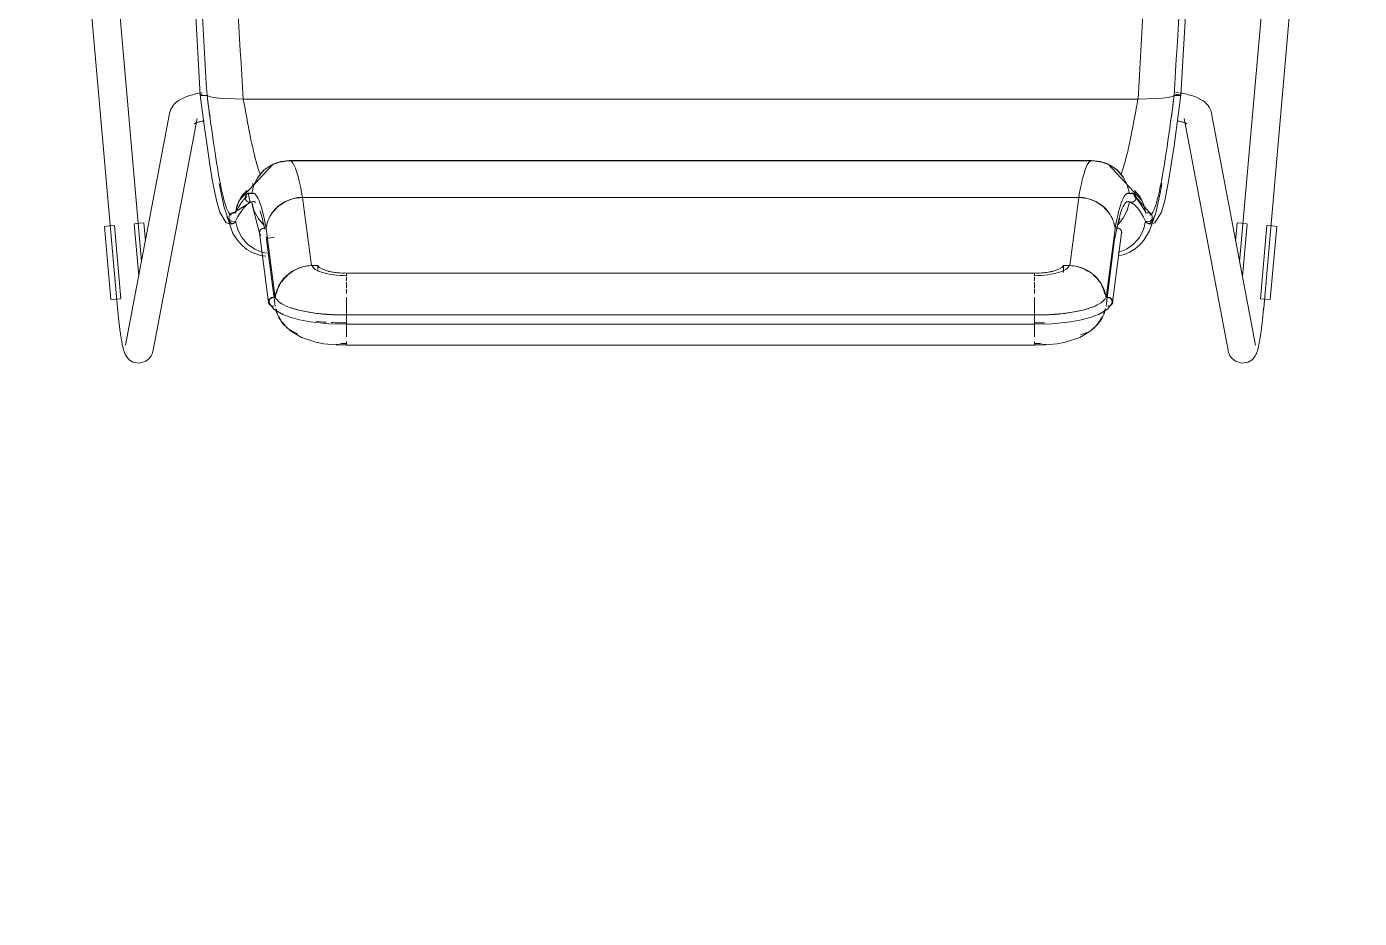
# Model space of a CAD drawing. Header units: millimetres. Extents: x 155927 to 317870, y -36033 to 97293.
# Drawn here: x 159664 to 160235, y 24459 to 24842 of the extents above; entities that cross this region are included whole.
import ezdxf

# ---------------------------------------------------------------- set-up
doc = ezdxf.new("R2010")
doc.units = ezdxf.units.MM
doc.header["$MEASUREMENT"] = 0
doc.layers.add('A-DOOR', color=4, linetype='CONTINUOUS', lineweight=9)
doc.layers.add('I-FURN', color=8, linetype='CONTINUOUS', lineweight=9)

msp = doc.modelspace()

# ---------------------------------------------------------------- linework, layer by layer
at = {"layer": 'A-DOOR'}
msp.add_arc((161148.83, 23475.11), 1010, 90, 180, dxfattribs=at)
at = {"layer": 'I-FURN'}
for p, q in [((159713.31, 24741.1), (159676.03, 25165.45)), ((160221.22, 25165.45), (160183.93, 24740.94)), ((159664.08, 25164.4), (159703.03, 24721.07)), ((160194.23, 24721.07), (160233.18, 25164.4)), ((159738.51, 24812.36), (159719.22, 25144.27)), ((160158.75, 24812.36), (160178.03, 25144.27)), ((159730.57, 24810.82), (159731.12, 24811.09)), ((159731.12, 24811.09), (159731.68, 24811.34)), ((159731.68, 24811.34), (159732.25, 24811.58)), ((159732.25, 24811.58), (159732.83, 24811.8)), ((159732.83, 24811.8), (159733.42, 24812)), ((159733.42, 24812), (159734.03, 24812.2)), ((159734.03, 24812.2), (159734.65, 24812.38)), ((159734.65, 24812.38), (159735.28, 24812.55)), ((159735.28, 24812.55), (159735.92, 24812.71)), ((159735.92, 24812.71), (159736.57, 24812.87)), ((159736.57, 24812.87), (159737.24, 24813.01)), ((159737.24, 24813.01), (159737.92, 24813.14)), ((159737.92, 24813.14), (159738.62, 24813.27)), ((159738.58, 24812.41), (159738.51, 24812.36)), ((159738.51, 24812.36), (159738.57, 24812.41)), ((159738.51, 24812.36), (159740.07, 24800.51)), ((159738.62, 24813.27), (159739.32, 24813.39)), ((159739.05, 24812.51), (159738.76, 24812.47)), ((159738.76, 24812.47), (159739.05, 24812.51)), ((159739.07, 24812.21), (159738.77, 24812.26)), ((159738.78, 24812.26), (159739.08, 24812.21)), ((159739.43, 24812.54), (159739.05, 24812.51)), ((159739.05, 24812.51), (159739.43, 24812.54)), ((159739.46, 24812.18), (159739.07, 24812.21)), ((159739.08, 24812.21), (159739.46, 24812.18)), ((159739.46, 24812.18), (159739.92, 24812.16)), ((159739.91, 24812.16), (159739.46, 24812.18)), ((159740.41, 24812.15), (159739.91, 24812.16)), ((159739.92, 24812.16), (159740.41, 24812.15)), ((159740.41, 24812.15), (159740.91, 24812.16)), ((159740.91, 24812.16), (159740.41, 24812.15)), ((159740.91, 24812.16), (159741.38, 24812.17)), ((159741.38, 24812.17), (159740.91, 24812.16)), ((159742.28, 24811.77), (159741.38, 24812.17)), ((159741.38, 24812.17), (159742.28, 24811.77)), ((159744.02, 24811.41), (159742.28, 24811.77)), ((159742.28, 24811.77), (159744.03, 24811.41)), ((159746.49, 24811.1), (159744.03, 24811.41)), ((159744.03, 24811.41), (159746.52, 24811.09)), ((159749.58, 24810.86), (159746.52, 24811.09)), ((159746.52, 24811.09), (159749.63, 24810.86)), ((159753.1, 24810.7), (159749.62, 24810.86)), ((159749.63, 24810.86), (159753.16, 24810.7)), ((160144.1, 24810.7), (160147.63, 24810.86)), ((160147.63, 24810.86), (160144.16, 24810.7)), ((160147.63, 24810.86), (160150.73, 24811.09)), ((160150.74, 24811.09), (160147.68, 24810.86)), ((160150.73, 24811.09), (160153.23, 24811.41)), ((160153.23, 24811.41), (160150.77, 24811.1)), ((160153.23, 24811.41), (160154.98, 24811.77)), ((160154.98, 24811.77), (160153.24, 24811.41)), ((160155.88, 24812.17), (160154.98, 24811.77)), ((160154.98, 24811.77), (160155.88, 24812.17)), ((160155.88, 24812.17), (160156.35, 24812.16)), ((160156.35, 24812.16), (160155.88, 24812.17)), ((160156.35, 24812.16), (160156.85, 24812.15)), ((160156.85, 24812.15), (160156.35, 24812.16)), ((160156.89, 24812.58), (160156.39, 24812.57)), ((160156.39, 24812.57), (160156.89, 24812.58)), ((160157.22, 24813.49), (160156.49, 24813.59)), ((160156.85, 24812.15), (160157.34, 24812.16)), ((160157.34, 24812.16), (160156.85, 24812.15)), ((160157.38, 24812.57), (160156.89, 24812.58)), ((160156.89, 24812.58), (160157.38, 24812.57)), ((160158.74, 24812.36), (160157.19, 24800.51)), ((160157.94, 24813.39), (160157.22, 24813.49)), ((160157.34, 24812.16), (160157.79, 24812.18)), ((160157.8, 24812.18), (160157.34, 24812.16)), ((160157.83, 24812.54), (160157.38, 24812.57)), ((160157.38, 24812.57), (160157.83, 24812.54)), ((160157.79, 24812.18), (160158.18, 24812.21)), ((160158.18, 24812.21), (160157.8, 24812.18)), ((160158.21, 24812.51), (160157.83, 24812.54)), ((160157.83, 24812.54), (160158.21, 24812.51)), ((160158.18, 24812.21), (160158.48, 24812.26)), ((160158.48, 24812.26), (160158.18, 24812.21)), ((160158.5, 24812.47), (160158.21, 24812.51)), ((160158.21, 24812.51), (160158.5, 24812.47)), ((160158.64, 24813.27), (160158.38, 24813.31)), ((160158.48, 24812.26), (160158.67, 24812.31)), ((160158.67, 24812.31), (160158.48, 24812.26)), ((160158.68, 24812.41), (160158.5, 24812.47)), ((160158.5, 24812.47), (160158.68, 24812.41)), ((160159.33, 24813.14), (160158.64, 24813.27)), ((160158.67, 24812.31), (160158.74, 24812.36)), ((160158.75, 24812.36), (160158.67, 24812.31)), ((160158.74, 24812.36), (160158.68, 24812.41)), ((160158.68, 24812.41), (160158.75, 24812.36)), ((160160.01, 24813.01), (160159.33, 24813.14)), ((160160.68, 24812.87), (160160.01, 24813.01)), ((160161.34, 24812.71), (160160.68, 24812.87)), ((160161.98, 24812.55), (160161.34, 24812.71)), ((160162.61, 24812.38), (160161.98, 24812.55)), ((160163.23, 24812.2), (160162.61, 24812.38)), ((160163.83, 24812), (160163.23, 24812.2)), ((160164.43, 24811.8), (160163.83, 24812)), ((160165.01, 24811.58), (160164.43, 24811.8)), ((160165.58, 24811.34), (160165.01, 24811.58)), ((160166.14, 24811.09), (160165.58, 24811.34)), ((160166.69, 24810.82), (160166.14, 24811.09)), ((159725.32, 24804.52), (159725.58, 24805.5)), ((159725.58, 24805.5), (159725.94, 24806.4)), ((159725.94, 24806.4), (159726.38, 24807.19)), ((159726.38, 24807.19), (159726.86, 24807.88)), ((159726.86, 24807.88), (159727.37, 24808.47)), ((159727.37, 24808.47), (159727.89, 24808.99)), ((159727.89, 24808.99), (159728.42, 24809.44)), ((159728.42, 24809.44), (159728.96, 24809.85)), ((159728.96, 24809.85), (159729.49, 24810.2)), ((159729.49, 24810.2), (159730.03, 24810.53)), ((159730.03, 24810.53), (159730.57, 24810.82)), ((159756.85, 24810.64), (159753.16, 24810.7)), ((159753.16, 24810.7), (159756.93, 24810.64)), ((159756.93, 24810.64), (160140.33, 24810.64)), ((160140.33, 24810.64), (159756.93, 24810.64)), ((160140.33, 24810.64), (160144.1, 24810.7)), ((160144.1, 24810.7), (160140.41, 24810.64)), ((160167.22, 24810.53), (160166.69, 24810.82)), ((160167.76, 24810.2), (160167.22, 24810.53)), ((160168.3, 24809.85), (160167.76, 24810.2)), ((160168.83, 24809.44), (160168.3, 24809.85)), ((160169.36, 24808.99), (160168.83, 24809.44)), ((160169.88, 24808.47), (160169.36, 24808.99)), ((160170.39, 24807.88), (160169.88, 24808.47)), ((160170.88, 24807.19), (160170.39, 24807.88)), ((160171.31, 24806.4), (160170.88, 24807.19)), ((160171.68, 24805.5), (160171.31, 24806.4)), ((160171.94, 24804.52), (160171.68, 24805.5)), ((159725.32, 24804.52), (159706.51, 24705.22)), ((159718.3, 24702.99), (159737.11, 24802.28)), ((159735.89, 24800.05), (159735.91, 24800.07)), ((159735.91, 24800.07), (159735.99, 24800.11)), ((159735.99, 24800.11), (159736.08, 24800.16)), ((159736.08, 24800.16), (159736.23, 24800.23)), ((159736.23, 24800.23), (159736.42, 24800.32)), ((159736.42, 24800.32), (159736.65, 24800.41)), ((159736.65, 24800.41), (159736.92, 24800.52)), ((159736.92, 24800.52), (159737.23, 24800.62)), ((159737.23, 24800.62), (159737.56, 24800.73)), ((159737.56, 24800.73), (159737.93, 24800.84)), ((159737.93, 24800.84), (159738.32, 24800.95)), ((159738.32, 24800.95), (159738.74, 24801.05)), ((159738.74, 24801.05), (159739.19, 24801.16)), ((159739.19, 24801.16), (159739.66, 24801.26)), ((159739.66, 24801.26), (159740.15, 24801.35)), ((159740.07, 24800.51), (159741.42, 24790.58)), ((160157.19, 24800.51), (160155.83, 24790.58)), ((160157.6, 24801.26), (160157.11, 24801.35)), ((160158.07, 24801.16), (160157.6, 24801.26)), ((160158.51, 24801.05), (160158.07, 24801.16)), ((160158.93, 24800.95), (160158.51, 24801.05)), ((160159.33, 24800.84), (160158.93, 24800.95)), ((160159.69, 24800.73), (160159.33, 24800.84)), ((160160.03, 24800.62), (160159.69, 24800.73)), ((160160.33, 24800.52), (160160.03, 24800.62)), ((160160.15, 24802.28), (160178.96, 24702.99)), ((160160.6, 24800.41), (160160.33, 24800.52)), ((160160.84, 24800.32), (160160.6, 24800.41)), ((160161.03, 24800.23), (160160.84, 24800.32)), ((160161.18, 24800.16), (160161.03, 24800.23)), ((160161.27, 24800.11), (160161.18, 24800.16)), ((160161.34, 24800.07), (160161.27, 24800.11)), ((160161.37, 24800.05), (160161.34, 24800.07)), ((160190.75, 24705.22), (160171.94, 24804.52)), ((159741.42, 24790.58), (159742.61, 24782.56)), ((160155.83, 24790.58), (160154.65, 24782.56)), ((159742.61, 24782.56), (159743.64, 24776.24)), ((159755.06, 24767.03), (159769.66, 24782.72)), ((159768.87, 24782.31), (159765.74, 24780.14)), ((159765.74, 24780.13), (159768.88, 24782.3)), ((159768.56, 24782.13), (159773.03, 24783.85)), ((159772.44, 24783.67), (159768.87, 24782.31)), ((159768.88, 24782.3), (159772.45, 24783.66)), ((159769.66, 24782.72), (159771.59, 24783.43)), ((159776.24, 24784.14), (159772.44, 24783.67)), ((159772.45, 24783.66), (159776.24, 24784.14)), ((159773.03, 24783.85), (159776.77, 24784.29)), ((159776.24, 24784.14), (160121.02, 24784.14)), ((160121.02, 24784.14), (159776.24, 24784.14)), ((159815.68, 24784.3), (159776.77, 24784.3)), ((160120.48, 24784.3), (159815.68, 24784.3)), ((160124.23, 24783.85), (160120.48, 24784.29)), ((160121.02, 24784.14), (160124.81, 24783.66)), ((160124.81, 24783.67), (160121.02, 24784.14)), ((160128.7, 24782.13), (160124.23, 24783.85)), ((160128.38, 24782.31), (160124.81, 24783.67)), ((160124.81, 24783.66), (160128.38, 24782.3)), ((160127.6, 24782.72), (160125.67, 24783.43)), ((160142.2, 24767.03), (160127.6, 24782.72)), ((160131.52, 24780.14), (160128.38, 24782.31)), ((160128.38, 24782.3), (160131.51, 24780.13)), ((160154.65, 24782.56), (160153.62, 24776.24)), ((159763.23, 24777.26), (159761.48, 24773.87)), ((159761.48, 24773.87), (159763.24, 24777.25)), ((159765.74, 24780.14), (159763.23, 24777.26)), ((159763.24, 24777.25), (159765.74, 24780.13)), ((160131.51, 24780.13), (160134.02, 24777.25)), ((160134.03, 24777.26), (160131.52, 24780.14)), ((160134.02, 24777.25), (160135.77, 24773.87)), ((160135.78, 24773.87), (160134.03, 24777.26)), ((159743.64, 24776.24), (159745.44, 24767.22)), ((159746.62, 24774.45), (159748.52, 24764.79)), ((159758.4, 24771.54), (159756, 24768.7)), ((159756.01, 24768.7), (159758.4, 24771.54)), ((159761.48, 24773.87), (159760.58, 24770.15)), ((160136.67, 24770.15), (160135.78, 24773.87)), ((160138.85, 24771.54), (160141.25, 24768.7)), ((160141.26, 24768.7), (160138.85, 24771.54)), ((160149.9, 24770.38), (160150.64, 24774.45)), ((160153.62, 24776.24), (160151.81, 24767.22)), ((159745.44, 24767.22), (159746.85, 24762.23)), ((159750.95, 24760.83), (159760.34, 24766.54)), ((159754.36, 24765.38), (159753.58, 24761.76)), ((159753.58, 24761.76), (159754.37, 24765.37)), ((159756, 24768.7), (159754.36, 24765.38)), ((159754.37, 24765.37), (159756.01, 24768.7)), ((159757.81, 24768.89), (159757.74, 24768.4)), ((159757.74, 24768.4), (159757.81, 24767.91)), ((159757.75, 24768.4), (159757.81, 24768.89)), ((159757.81, 24767.91), (159757.75, 24768.4)), ((159757.81, 24768.89), (159758, 24769.35)), ((159758, 24769.35), (159757.81, 24768.89)), ((159758, 24767.45), (159757.81, 24767.91)), ((159757.81, 24767.91), (159758, 24767.45)), ((159758, 24769.35), (159758.3, 24769.75)), ((159758.29, 24769.75), (159758, 24769.35)), ((159758.3, 24767.04), (159758, 24767.45)), ((159758, 24767.45), (159758.29, 24767.04)), ((159758.67, 24770.07), (159758.29, 24769.75)), ((159758.29, 24767.04), (159758.67, 24766.73)), ((159758.3, 24769.75), (159758.68, 24770.07)), ((159758.68, 24766.73), (159758.3, 24767.04)), ((159759.13, 24770.27), (159758.67, 24770.07)), ((159758.67, 24766.73), (159759.13, 24766.53)), ((159758.68, 24770.07), (159759.13, 24770.27)), ((159759.13, 24766.53), (159758.68, 24766.73)), ((159758.77, 24770.12), (159761.65, 24770.17)), ((159759.07, 24770.25), (159759.91, 24766.36)), ((159759.13, 24770.27), (159759.62, 24770.35)), ((159759.62, 24770.35), (159759.13, 24770.27)), ((159759.62, 24766.45), (159759.13, 24766.53)), ((159759.13, 24766.53), (159759.62, 24766.44)), ((159759.62, 24770.35), (159760.12, 24770.31)), ((159760.11, 24770.31), (159759.62, 24770.35)), ((159760.12, 24766.49), (159759.62, 24766.45)), ((159759.62, 24766.44), (159760.11, 24766.48)), ((159760.58, 24770.15), (159760.11, 24770.31)), ((159760.11, 24766.48), (159760.58, 24766.64)), ((159760.12, 24770.31), (159760.59, 24770.15)), ((159760.59, 24766.65), (159760.12, 24766.49)), ((159760.58, 24766.64), (159761.48, 24762.93)), ((159760.94, 24764.8), (159760.62, 24766.66)), ((159774.96, 24766.75), (159771.84, 24764.67)), ((159778.5, 24768.07), (159774.96, 24766.75)), ((159782.27, 24768.54), (159778.5, 24768.07)), ((159786.13, 24739.27), (159782.27, 24768.54)), ((159782.27, 24768.54), (160114.98, 24768.54)), ((160114.98, 24768.54), (159782.27, 24768.54)), ((160114.98, 24768.54), (160111.12, 24739.27)), ((160118.75, 24768.07), (160114.98, 24768.54)), ((160122.3, 24766.75), (160118.75, 24768.07)), ((160125.41, 24764.67), (160122.3, 24766.75)), ((160138.48, 24770.12), (160135.6, 24770.17)), ((160135.78, 24762.93), (160136.67, 24766.64)), ((160136.67, 24770.15), (160137.14, 24770.31)), ((160137.14, 24770.31), (160136.67, 24770.15)), ((160137.14, 24766.49), (160136.67, 24766.65)), ((160136.67, 24766.64), (160137.14, 24766.48)), ((160137.35, 24766.36), (160136.92, 24766.54)), ((160137.14, 24770.31), (160137.64, 24770.35)), ((160137.64, 24770.35), (160137.14, 24770.31)), ((160137.64, 24766.45), (160137.14, 24766.49)), ((160137.14, 24766.48), (160137.64, 24766.44)), ((160137.64, 24770.35), (160138.13, 24770.27)), ((160138.13, 24770.27), (160137.64, 24770.35)), ((160138.13, 24766.53), (160137.64, 24766.45)), ((160137.64, 24766.44), (160138.13, 24766.53)), ((160138.13, 24770.27), (160138.58, 24770.07)), ((160138.58, 24770.07), (160138.13, 24770.27)), ((160138.58, 24766.73), (160138.13, 24766.53)), ((160138.13, 24766.53), (160138.58, 24766.73)), ((160146.31, 24760.83), (160138.19, 24770.25)), ((160138.58, 24770.07), (160138.96, 24769.75)), ((160138.96, 24769.75), (160138.58, 24770.07)), ((160138.96, 24767.04), (160138.58, 24766.73)), ((160138.58, 24766.73), (160138.96, 24767.04)), ((160138.96, 24769.75), (160139.25, 24769.35)), ((160139.26, 24769.35), (160138.96, 24769.75)), ((160139.25, 24767.45), (160138.96, 24767.04)), ((160138.96, 24767.04), (160139.26, 24767.45)), ((160139.25, 24769.35), (160139.44, 24768.89)), ((160139.44, 24767.91), (160139.25, 24767.45)), ((160139.45, 24768.89), (160139.26, 24769.35)), ((160139.26, 24767.45), (160139.45, 24767.91)), ((160139.44, 24768.89), (160139.51, 24768.4)), ((160139.51, 24768.4), (160139.44, 24767.91)), ((160139.51, 24768.4), (160139.45, 24768.89)), ((160139.45, 24767.91), (160139.51, 24768.4)), ((160141.25, 24768.7), (160142.89, 24765.37)), ((160142.9, 24765.38), (160141.26, 24768.7)), ((160142.89, 24765.37), (160143.68, 24761.76)), ((160143.68, 24761.76), (160142.9, 24765.38)), ((160148.01, 24761.86), (160149.9, 24770.38)), ((160151.81, 24767.22), (160150.41, 24762.23)), ((159746.85, 24762.23), (159749.62, 24757.59)), ((159748.52, 24764.79), (159752.51, 24753.07)), ((159750.81, 24760.47), (159750.75, 24759.98)), ((159750.75, 24759.98), (159750.81, 24760.46)), ((159750.83, 24759.49), (159750.75, 24759.98)), ((159750.75, 24759.98), (159750.82, 24759.49)), ((159750.81, 24760.46), (159750.99, 24760.92)), ((159750.99, 24760.92), (159750.81, 24760.47)), ((159750.82, 24759.49), (159751.02, 24759.04)), ((159751.02, 24759.04), (159750.83, 24759.49)), ((159750.99, 24760.92), (159751.28, 24761.33)), ((159751.28, 24761.33), (159750.99, 24760.92)), ((159751.66, 24761.65), (159751.28, 24761.33)), ((159751.28, 24761.33), (159751.66, 24761.64)), ((159751.66, 24761.64), (159752.11, 24761.85)), ((159752.11, 24761.85), (159751.66, 24761.65)), ((159752.11, 24761.85), (159752.6, 24761.94)), ((159752.6, 24761.94), (159752.11, 24761.85)), ((159752.6, 24761.94), (159753.1, 24761.91)), ((159753.1, 24761.91), (159752.6, 24761.94)), ((159753.1, 24761.91), (159753.58, 24761.76)), ((159753.58, 24761.76), (159753.1, 24761.91)), ((159763.91, 24753.18), (159760.94, 24764.8)), ((159761.48, 24762.93), (159763.23, 24759.54)), ((159763.23, 24759.54), (159765.74, 24756.66)), ((159771.84, 24764.67), (159769.35, 24761.93)), ((160127.9, 24761.93), (160125.41, 24764.67)), ((160131.52, 24756.66), (160134.03, 24759.54)), ((160132.52, 24759.57), (160131.76, 24757.13)), ((160134.03, 24759.54), (160135.78, 24762.93)), ((160143.68, 24761.76), (160144.16, 24761.91)), ((160144.16, 24761.91), (160143.68, 24761.76)), ((160144.16, 24761.91), (160144.65, 24761.94)), ((160144.66, 24761.94), (160144.16, 24761.91)), ((160144.65, 24761.94), (160145.15, 24761.85)), ((160145.15, 24761.85), (160144.66, 24761.94)), ((160145.15, 24761.85), (160145.59, 24761.64)), ((160145.6, 24761.65), (160145.15, 24761.85)), ((160145.34, 24754.23), (160148.01, 24761.86)), ((160145.59, 24761.64), (160145.97, 24761.33)), ((160145.98, 24761.33), (160145.6, 24761.65)), ((160145.97, 24761.33), (160146.26, 24760.92)), ((160146.27, 24760.92), (160145.98, 24761.33)), ((160146.15, 24761.11), (160146.28, 24760.89)), ((160146.43, 24759.49), (160146.23, 24759.04)), ((160146.24, 24759.04), (160146.43, 24759.49)), ((160146.26, 24760.92), (160146.44, 24760.46)), ((160146.45, 24760.47), (160146.27, 24760.92)), ((160146.5, 24759.98), (160146.43, 24759.49)), ((160146.43, 24759.49), (160146.51, 24759.98)), ((160146.44, 24760.46), (160146.5, 24759.98)), ((160146.51, 24759.98), (160146.45, 24760.47)), ((160150.41, 24762.23), (160147.64, 24757.59)), ((159697.45, 24756.09), (159699.5, 24756.27)), ((159700.21, 24724.68), (159697.45, 24756.09)), ((159699.5, 24756.27), (159701.56, 24756.45)), ((159704.44, 24725.05), (159701.68, 24756.46)), ((159710.13, 24757.21), (159712.11, 24734.73)), ((159710.26, 24757.22), (159712.32, 24757.4)), ((159712.32, 24757.4), (159714.36, 24757.58)), ((159715.06, 24749.68), (159714.36, 24757.58)), ((159749.62, 24757.59), (159751.81, 24757.06)), ((159751.32, 24758.65), (159751.02, 24759.04)), ((159751.02, 24759.04), (159751.32, 24758.64)), ((159751.71, 24758.34), (159751.32, 24758.65)), ((159751.32, 24758.64), (159751.71, 24758.34)), ((159752.16, 24758.15), (159751.71, 24758.34)), ((159751.71, 24758.34), (159752.16, 24758.14)), ((159751.81, 24757.06), (159752.72, 24757.35)), ((159752.66, 24758.07), (159752.16, 24758.15)), ((159752.16, 24758.14), (159752.66, 24758.07)), ((159753.63, 24758.28), (159753.16, 24758.11)), ((159753.16, 24758.11), (159753.63, 24758.27)), ((159753.66, 24758.02), (159753.63, 24758.28)), ((159753.63, 24758.27), (159754.53, 24754.65)), ((159754.53, 24754.65), (159756.27, 24751.33)), ((159763.95, 24753.96), (159763.88, 24753.49)), ((159764.14, 24754.4), (159763.95, 24753.96)), ((159764.43, 24754.79), (159764.14, 24754.4)), ((159764.81, 24755.09), (159764.43, 24754.79)), ((159765.27, 24755.28), (159764.81, 24755.09)), ((159765.76, 24755.36), (159765.27, 24755.28)), ((159766.25, 24755.32), (159765.76, 24755.36)), ((159766.73, 24755.17), (159770.57, 24725.47)), ((160130.53, 24755.17), (160126.69, 24725.47)), ((160131.76, 24757.13), (160130.39, 24750.84)), ((160131.5, 24755.36), (160131, 24755.32)), ((160131.99, 24755.28), (160131.5, 24755.36)), ((160132.44, 24755.09), (160131.99, 24755.28)), ((160132.83, 24754.79), (160132.44, 24755.09)), ((160133.12, 24754.4), (160132.83, 24754.79)), ((160133.31, 24753.96), (160133.12, 24754.4)), ((160133.38, 24753.49), (160133.31, 24753.96)), ((160140.99, 24751.33), (160142.73, 24754.65)), ((160142.73, 24754.65), (160143.63, 24758.27)), ((160142.83, 24750.12), (160145.34, 24754.23)), ((160144.1, 24758.11), (160143.63, 24758.28)), ((160143.63, 24758.27), (160144.1, 24758.11)), ((160144.6, 24758.07), (160144.1, 24758.11)), ((160144.1, 24758.11), (160144.6, 24758.07)), ((160145.45, 24757.06), (160144.54, 24757.35)), ((160145.09, 24758.15), (160144.6, 24758.07)), ((160144.6, 24758.07), (160145.09, 24758.14)), ((160145.55, 24758.34), (160145.09, 24758.15)), ((160145.09, 24758.14), (160145.55, 24758.34)), ((160147.64, 24757.59), (160145.45, 24757.06)), ((160145.93, 24758.65), (160145.55, 24758.34)), ((160145.55, 24758.34), (160145.94, 24758.64)), ((160146.23, 24759.04), (160145.93, 24758.65)), ((160145.94, 24758.64), (160146.24, 24759.04)), ((160182.89, 24757.58), (160182.2, 24749.68)), ((160182.89, 24757.58), (160184.94, 24757.4)), ((160184.94, 24757.4), (160187, 24757.22)), ((160185.14, 24734.6), (160187.12, 24757.21)), ((160195.57, 24756.46), (160192.81, 24725.05)), ((160195.7, 24756.45), (160197.76, 24756.27)), ((160199.8, 24756.09), (160197.04, 24724.68)), ((160197.76, 24756.27), (160199.8, 24756.09)), ((159752.51, 24753.07), (159754.33, 24750.25)), ((159754.33, 24750.25), (159756.32, 24748)), ((159756.27, 24751.33), (159758.75, 24748.5)), ((159758.75, 24748.5), (159761.83, 24746.33)), ((159763.88, 24753.49), (159763.95, 24753.03)), ((159767.75, 24723.48), (159763.9, 24753.26)), ((159763.95, 24753.03), (159764.13, 24752.58)), ((159764.13, 24752.58), (159764.43, 24752.2)), ((159770.59, 24721.93), (159766.74, 24751.62)), ((159766.87, 24750.84), (159770.36, 24751.53)), ((160130.51, 24751.62), (160126.67, 24721.93)), ((160133.36, 24753.26), (160129.51, 24723.48)), ((160133.12, 24752.58), (160133.31, 24753.03)), ((160133.31, 24753.03), (160133.38, 24753.49)), ((160135.42, 24746.33), (160138.51, 24748.5)), ((160138.51, 24748.5), (160140.99, 24751.33)), ((160139.12, 24746.47), (160141.1, 24748.16)), ((160141.1, 24748.16), (160142.83, 24750.12)), ((159756.32, 24748), (159758.49, 24746.22)), ((159758.49, 24746.22), (159760.76, 24744.88)), ((159760.76, 24744.88), (159764.36, 24743.59)), ((159761.83, 24746.33), (159765.35, 24744.92)), ((159764.36, 24743.59), (159766.63, 24743.29)), ((159767.09, 24744.56), (159765.35, 24744.93)), ((159765.35, 24744.92), (159767.09, 24744.56)), ((160131.91, 24744.92), (160135.42, 24746.33)), ((160132.05, 24743.41), (160134.55, 24744.07)), ((160134.55, 24744.07), (160136.92, 24745.1)), ((160136.92, 24745.1), (160139.12, 24746.47)), ((159788.85, 24739.33), (159786.13, 24739.27)), ((159788.85, 24739.33), (159788.85, 24737.67)), ((159789.49, 24738.47), (159788.85, 24739.33)), ((159790.84, 24737.68), (159789.49, 24738.47)), ((159792.82, 24737.01), (159790.84, 24737.68)), ((159795.31, 24736.5), (159792.82, 24737.01)), ((160104.43, 24737.01), (160101.94, 24736.5)), ((160106.42, 24737.68), (160104.43, 24737.01)), ((160107.77, 24738.47), (160106.42, 24737.68)), ((160108.41, 24739.33), (160107.77, 24738.47)), ((160108.41, 24736.33), (160108.41, 24739.33)), ((160111.12, 24739.27), (160108.41, 24739.33)), ((159798.17, 24736.19), (159795.31, 24736.5)), ((159801.2, 24736.08), (159798.17, 24736.19)), ((160096.05, 24736.08), (159801.2, 24736.08)), ((159801.2, 24736.02), (160096.05, 24736.02)), ((159801.2, 24732.75), (159801.2, 24734.49)), ((159801.2, 24729.7), (159801.2, 24732.17)), ((160099.09, 24736.19), (160096.05, 24736.08)), ((160096.05, 24734.49), (160096.05, 24732.75)), ((160096.05, 24732.17), (160096.05, 24730.98)), ((160096.05, 24729.66), (160096.05, 24730.99)), ((160101.94, 24736.5), (160099.09, 24736.19)), ((159769.82, 24727.9), (159770.13, 24725.46)), ((159801.2, 24727.34), (159801.2, 24729.18)), ((159801.2, 24722.15), (159801.2, 24725.71)), ((160096.05, 24729.18), (160096.05, 24727.34)), ((160096.05, 24725.71), (160096.05, 24722.15)), ((160127.44, 24727.89), (160126.82, 24723.12)), ((159702.26, 24724.86), (159700.21, 24724.68)), ((159704.32, 24725.04), (159702.26, 24724.86)), ((159703.04, 24720.92), (159703.03, 24721.07)), ((159703.11, 24720.16), (159703.04, 24720.92)), ((159703.18, 24719.41), (159703.11, 24720.16)), ((159768.11, 24722.99), (159770, 24720.6)), ((159770, 24720.6), (159773.83, 24718.3)), ((159776.53, 24721.44), (159779.97, 24720.35)), ((159779.97, 24720.35), (159784.4, 24719.38)), ((159801.2, 24721.96), (159801.2, 24718.15)), ((159801.2, 24718.15), (159801.2, 24721.96)), ((160096.05, 24718.15), (160096.05, 24721.96)), ((160096.05, 24721.96), (160096.05, 24718.15)), ((160108.45, 24718.74), (160113.89, 24719.57)), ((160113.89, 24719.57), (160117.39, 24720.37)), ((160117.39, 24720.37), (160120.21, 24721.25)), ((160120.21, 24721.25), (160120.72, 24721.44)), ((160127.26, 24720.6), (160123.43, 24718.3)), ((160129.15, 24722.99), (160127.26, 24720.6)), ((160195, 24724.86), (160192.94, 24725.04)), ((160194.08, 24719.41), (160194.15, 24720.16)), ((160194.15, 24720.16), (160194.22, 24720.92)), ((160194.22, 24720.92), (160194.23, 24721.07)), ((160197.04, 24724.68), (160195, 24724.86)), ((159703.25, 24718.67), (159703.18, 24719.41)), ((159703.32, 24717.92), (159703.25, 24718.67)), ((159703.4, 24717.18), (159703.32, 24717.92)), ((159703.48, 24716.45), (159703.4, 24717.18)), ((159703.56, 24715.72), (159703.48, 24716.45)), ((159703.64, 24715), (159703.56, 24715.72)), ((159703.72, 24714.3), (159703.64, 24715)), ((159703.81, 24713.6), (159703.72, 24714.3)), ((159772.13, 24717.49), (159773.46, 24715.22)), ((159773.46, 24715.22), (159775.13, 24713.15)), ((159773.83, 24718.3), (159777, 24717.11)), ((159777, 24717.11), (159781.04, 24716.03)), ((159781.04, 24716.03), (159785.75, 24715.16)), ((159784.4, 24719.38), (159788.41, 24718.79)), ((159785.75, 24715.16), (159793.64, 24714.36)), ((159788.41, 24718.79), (159794.98, 24718.25)), ((159793.64, 24714.36), (159801.2, 24714.21)), ((159794.98, 24718.25), (159801.2, 24718.18)), ((160096.05, 24718.18), (159801.2, 24718.18)), ((159801.2, 24714.21), (159801.2, 24718.07)), ((159801.2, 24718.07), (159801.2, 24717.84)), ((159801.2, 24717.84), (159801.2, 24717.51)), ((159801.2, 24717.51), (159801.2, 24717.09)), ((159801.2, 24717.09), (159801.2, 24716.62)), ((159801.2, 24716.62), (159801.2, 24716.12)), ((159801.2, 24716.12), (159801.2, 24715.63)), ((159801.2, 24715.63), (159801.2, 24715.18)), ((159801.2, 24715.18), (159801.2, 24714.79)), ((159801.2, 24714.79), (159801.2, 24714.48)), ((159801.2, 24714.48), (159801.2, 24714.28)), ((159801.2, 24714.46), (159801.2, 24711.43)), ((159801.2, 24711.44), (159801.2, 24714.46)), ((159801.2, 24714.28), (159801.2, 24714.21)), ((159801.2, 24714.21), (160096.05, 24714.21)), ((160096.05, 24718.18), (160102.47, 24718.26)), ((160096.05, 24718.17), (160096.05, 24714.21)), ((160096.05, 24718.07), (160096.05, 24718.17)), ((160096.05, 24717.84), (160096.05, 24718.07)), ((160096.05, 24717.51), (160096.05, 24717.84)), ((160096.05, 24717.09), (160096.05, 24717.51)), ((160096.05, 24716.62), (160096.05, 24717.09)), ((160096.05, 24716.12), (160096.05, 24716.62)), ((160096.05, 24715.63), (160096.05, 24716.12)), ((160096.05, 24715.18), (160096.05, 24715.63)), ((160096.05, 24714.79), (160096.05, 24715.18)), ((160096.05, 24714.48), (160096.05, 24714.79)), ((160096.05, 24714.28), (160096.05, 24714.48)), ((160096.05, 24711.43), (160096.05, 24714.46)), ((160096.05, 24714.46), (160096.05, 24711.44)), ((160103.62, 24714.36), (160096.05, 24714.21)), ((160096.05, 24714.21), (160096.05, 24714.28)), ((160102.47, 24718.26), (160108.45, 24718.74)), ((160111.5, 24715.16), (160103.62, 24714.36)), ((160116.22, 24716.03), (160111.5, 24715.16)), ((160120.26, 24717.11), (160116.22, 24716.03)), ((160123.43, 24718.3), (160120.26, 24717.11)), ((160123.79, 24715.22), (160122.12, 24713.15)), ((160125.12, 24717.49), (160123.79, 24715.22)), ((160193.45, 24713.6), (160193.53, 24714.3)), ((160193.53, 24714.3), (160193.62, 24715)), ((160193.62, 24715), (160193.7, 24715.72)), ((160193.7, 24715.72), (160193.78, 24716.45)), ((160193.78, 24716.45), (160193.86, 24717.18)), ((160193.86, 24717.18), (160193.93, 24717.92)), ((160193.93, 24717.92), (160194.01, 24718.67)), ((160194.01, 24718.67), (160194.08, 24719.41)), ((159703.89, 24712.91), (159703.81, 24713.6)), ((159703.98, 24712.23), (159703.89, 24712.91)), ((159704.07, 24711.57), (159703.98, 24712.23)), ((159704.16, 24710.92), (159704.07, 24711.57)), ((159704.25, 24710.29), (159704.16, 24710.92)), ((159704.34, 24709.67), (159704.25, 24710.29)), ((159704.43, 24709.06), (159704.34, 24709.67)), ((159704.52, 24708.48), (159704.43, 24709.06)), ((159704.61, 24707.91), (159704.52, 24708.48)), ((159775.13, 24713.15), (159777.11, 24711.32)), ((159777.11, 24711.32), (159781.83, 24708.45)), ((159781.83, 24708.45), (159787.98, 24706.43)), ((159801.2, 24708.7), (159801.2, 24711.28)), ((160096.05, 24711.28), (160096.05, 24708.7)), ((160115.43, 24708.45), (160109.28, 24706.43)), ((160120.14, 24711.32), (160115.43, 24708.45)), ((160122.12, 24713.15), (160120.14, 24711.32)), ((160192.64, 24707.91), (160192.74, 24708.48)), ((160192.74, 24708.48), (160192.83, 24709.06)), ((160192.83, 24709.06), (160192.92, 24709.67)), ((160192.92, 24709.67), (160193.01, 24710.29)), ((160193.01, 24710.29), (160193.1, 24710.92)), ((160193.1, 24710.92), (160193.19, 24711.57)), ((160193.19, 24711.57), (160193.28, 24712.23)), ((160193.28, 24712.23), (160193.36, 24712.91)), ((160193.36, 24712.91), (160193.45, 24713.6)), ((159704.7, 24707.36), (159704.61, 24707.91)), ((159704.8, 24706.83), (159704.7, 24707.36)), ((159704.89, 24706.31), (159704.8, 24706.83)), ((159704.99, 24705.82), (159704.89, 24706.31)), ((159705.08, 24705.34), (159704.99, 24705.82)), ((159705.18, 24704.88), (159705.08, 24705.34)), ((159705.28, 24704.44), (159705.18, 24704.88)), ((159705.38, 24704.01), (159705.28, 24704.44)), ((159705.48, 24703.59), (159705.38, 24704.01)), ((159705.59, 24703.19), (159705.48, 24703.59)), ((159705.7, 24702.8), (159705.59, 24703.19)), ((159705.83, 24702.4), (159705.7, 24702.8)), ((159705.97, 24702), (159705.83, 24702.4)), ((159718.07, 24702.06), (159718.21, 24702.57)), ((159718.21, 24702.57), (159718.3, 24702.99)), ((159787.98, 24706.43), (159791.47, 24705.78)), ((159791.47, 24705.78), (159796.68, 24705.26)), ((159796.68, 24705.26), (159801.2, 24705.18)), ((159801.2, 24705.19), (159801.2, 24706.67)), ((159801.2, 24705.35), (159801.2, 24705.18)), ((159801.2, 24705.18), (160096.05, 24705.18)), ((160096.05, 24706.67), (160096.05, 24705.19)), ((160096.05, 24705.18), (160096.05, 24705.35)), ((160100.57, 24705.26), (160096.05, 24705.18)), ((160105.78, 24705.78), (160100.57, 24705.26)), ((160109.28, 24706.43), (160105.78, 24705.78)), ((160179.05, 24702.57), (160178.96, 24702.99)), ((160179.18, 24702.06), (160179.05, 24702.57)), ((160191.28, 24702), (160191.43, 24702.4)), ((160191.43, 24702.4), (160191.55, 24702.8)), ((160191.55, 24702.8), (160191.67, 24703.19)), ((160191.67, 24703.19), (160191.77, 24703.59)), ((160191.77, 24703.59), (160191.88, 24704.01)), ((160191.88, 24704.01), (160191.98, 24704.44)), ((160191.98, 24704.44), (160192.08, 24704.88)), ((160192.08, 24704.88), (160192.17, 24705.34)), ((160192.17, 24705.34), (160192.27, 24705.82)), ((160192.27, 24705.82), (160192.36, 24706.31)), ((160192.36, 24706.31), (160192.46, 24706.83)), ((160192.46, 24706.83), (160192.55, 24707.36)), ((160192.55, 24707.36), (160192.64, 24707.91)), ((159706.14, 24701.57), (159705.97, 24702)), ((159706.36, 24701.09), (159706.14, 24701.57)), ((159706.66, 24700.53), (159706.36, 24701.09)), ((159707.14, 24699.83), (159706.66, 24700.53)), ((159707.99, 24698.92), (159707.14, 24699.83)), ((159709.65, 24697.88), (159707.99, 24698.92)), ((159712.41, 24697.4), (159709.65, 24697.88)), ((159715.16, 24698.23), (159712.41, 24697.4)), ((159715.16, 24698.23), (159716.74, 24699.55)), ((159716.74, 24699.55), (159717.48, 24700.64)), ((159717.48, 24700.64), (159717.86, 24701.44)), ((159717.86, 24701.44), (159718.07, 24702.06)), ((160179.4, 24701.44), (160179.18, 24702.06)), ((160179.77, 24700.64), (160179.4, 24701.44)), ((160180.52, 24699.55), (160179.77, 24700.64)), ((160182.1, 24698.23), (160180.52, 24699.55)), ((160182.1, 24698.23), (160184.85, 24697.4)), ((160184.85, 24697.4), (160187.61, 24697.88)), ((160187.61, 24697.88), (160189.26, 24698.92)), ((160189.26, 24698.92), (160190.12, 24699.83)), ((160190.12, 24699.83), (160190.6, 24700.53)), ((160190.6, 24700.53), (160190.9, 24701.09)), ((160190.9, 24701.09), (160191.12, 24701.57)), ((160191.12, 24701.57), (160191.28, 24702))]:
    msp.add_line(p, q, dxfattribs=at)
for centre, major_axis, ratio, start_param, end_param in [((159782.4, 24753.48), (15.78, 0), 0.955139, 1.579038, 2.545717), ((160114.85, 24753.48), (15.78, 0), 0.955139, 0.595876, 1.562553), ((159782.4, 24753.48), (15.78, 0), 0.955139, 2.545839, 3.029056), ((160114.85, 24753.48), (15.78, 0), 0.955139, 0.354206, 0.595753), ((159765.84, 24753.49), (1.96, 0), 0.955139, 1.359855, 3.903556), ((160114.85, 24753.48), (15.78, 0), 0.955139, 0.112537, 0.354036), ((160131.41, 24753.49), (1.96, 0), 0.955139, 5.775592, 8.064923), ((159801.2, 24720.93), (0, 15.75), 0.000004, 0.290246, 0.472486), ((160096.05, 24720.93), (0, 15.75), 0.000004, 5.8107, 5.99294), ((159801.2, 24709.45), (12.4, 0), 0.287441, 4.492176, 4.712389), ((160096.05, 24709.45), (12.4, 0), 0.287441, 4.712389, 4.950404)]:
    msp.add_ellipse(centre, major_axis=major_axis, ratio=ratio, start_param=start_param, end_param=end_param, dxfattribs=at)
for points in [[(159722.06, 25144.17), (159725.28, 25088.77), (159731.72, 24978), (159738.16, 24867.41), (159741.38, 24812.17)], [(160175.2, 25144.17), (160171.98, 25088.77), (160165.54, 24978), (160159.1, 24867.41), (160155.88, 24812.17)], [(159756.85, 24810.64), (159753.65, 24866), (159750.46, 24921.42), (159747.26, 24976.89)], [(160149.99, 24976.89), (160146.8, 24921.42), (160143.6, 24866), (160140.41, 24810.64)], [(159742.58, 24802.81), (159742.18, 24805.9), (159741.79, 24809.04), (159741.39, 24812.16)], [(160154.7, 24803), (160155.09, 24806.03), (160155.48, 24809.1), (160155.86, 24812.16)], [(159776.77, 24784.29), (159776.59, 24784.29), (159776.41, 24784.24), (159776.24, 24784.14)], [(160121.02, 24784.14), (160120.84, 24784.24), (160120.66, 24784.29), (160120.48, 24784.29)], [(159761.14, 24773.21), (159761.09, 24773.68), (159761.03, 24774.14), (159760.98, 24774.62)], [(159766.73, 24755.17), (159765.7, 24760.67), (159763.66, 24768.73), (159761.61, 24770.7), (159760.59, 24770.15)], [(159762.22, 24766.22), (159761.68, 24766.8), (159761.13, 24766.94), (159760.59, 24766.65)], [(160130.53, 24755.17), (160131.55, 24760.67), (160133.6, 24768.73), (160135.65, 24770.7), (160136.67, 24770.15)], [(159766.1, 24754.96), (159765.44, 24758.08), (159764.78, 24761), (159764.12, 24762.72)], [(159786.13, 24739.27), (159784.84, 24739.23), (159782.34, 24738.87), (159778.74, 24737.45), (159775.59, 24735.26), (159773.06, 24732.42), (159771.3, 24729.08), (159770.72, 24726.71), (159770.57, 24725.47)], [(159801.2, 24734.95), (159799.31, 24734.98), (159795.57, 24735.24), (159790.78, 24736.2), (159787.45, 24737.6), (159786.51, 24738.7), (159786.38, 24739.25)], [(159792.82, 24736.97), (159794.88, 24736.42), (159797.59, 24736.13), (159800.37, 24736.04)], [(160110.88, 24739.26), (160110.62, 24738.14), (160107.24, 24735.98), (160099.84, 24735.01), (160096.05, 24734.95)], [(160096.89, 24736.03), (160099.67, 24736.08), (160102.81, 24736.36), (160104.43, 24736.97)], [(160126.69, 24725.47), (160126.54, 24726.71), (160125.96, 24729.08), (160124.19, 24732.42), (160121.67, 24735.26), (160118.52, 24737.45), (160114.92, 24738.87), (160112.42, 24739.23), (160111.12, 24739.27)], [(159771.03, 24726.98), (159771.34, 24728.36), (159771.84, 24729.72), (159772.53, 24730.97)], [(160121.34, 24735.16), (160122.29, 24734.32), (160123.23, 24733.4), (160123.85, 24732.35)], [(160124.72, 24730.96), (160125.41, 24729.7), (160125.81, 24728.35), (160126.14, 24726.97)], [(159776.36, 24721.51), (159774.9, 24722.08), (159772.43, 24723.34), (159771.12, 24724.75), (159770.77, 24725.48)], [(160126.48, 24725.48), (160126.13, 24724.75), (160124.82, 24723.34), (160121.12, 24721.45), (160116.05, 24719.92), (160109.91, 24718.81), (160103.05, 24718.18), (160098.4, 24718.1), (160096.05, 24718.15)], [(160126.95, 24725.62), (160127.03, 24725.64), (160127.2, 24725.66), (160127.36, 24725.65), (160127.45, 24725.65)], [(159771.65, 24718.59), (159771.4, 24719.24), (159771.24, 24719.92), (159771.09, 24720.6)], [(160126.2, 24720.51), (160126.05, 24719.86), (160125.85, 24719.21), (160125.61, 24718.58)], [(159792.39, 24714.99), (159790.92, 24715.1), (159789.46, 24715.25), (159788.05, 24715.43)], [(159801.2, 24714.75), (159798.98, 24714.71), (159796.78, 24714.74), (159794.6, 24714.85)], [(160100.32, 24714.76), (160098.9, 24714.73), (160097.48, 24714.72), (160096.05, 24714.75)], [(160115.66, 24709.62), (160116.62, 24709.88), (160117.55, 24710.23), (160118.44, 24710.66)], [(159801.2, 24705.27), (159799.62, 24705.26), (159798.12, 24705.34), (159796.69, 24705.48)], [(160101.02, 24705.49), (160099.44, 24705.34), (160097.77, 24705.26), (160096.05, 24705.27)]]:
    msp.add_open_spline(points, degree=3, dxfattribs=at)
for points, knots in [([(159751.75, 24760.88), (159751.34, 24761.07), (159749.92, 24762.67), (159747.48, 24770.97), (159744.43, 24789.41), (159742.4, 24804.62), (159741.38, 24812.17)], [0.1500589, 0.1500589, 0.1500589, 0.1500589, 0.25, 0.5, 0.75, 1, 1, 1, 1]), ([(160145.51, 24760.88), (160145.92, 24761.07), (160147.34, 24762.67), (160149.78, 24770.97), (160152.83, 24789.41), (160154.86, 24804.62), (160155.88, 24812.17)], [0.1500588, 0.1500588, 0.1500588, 0.1500588, 0.25, 0.5, 0.75, 1, 1, 1, 1]), ([(159764.23, 24778.37), (159763.74, 24779.52), (159762.28, 24783.76), (159759.85, 24794.48), (159757.9, 24805.26), (159756.93, 24810.64)], [0.375, 0.375, 0.375, 0.375, 0.5, 0.75, 1, 1, 1, 1]), ([(160140.33, 24810.64), (160139.35, 24805.26), (160137.41, 24794.48), (160134.98, 24783.76), (160133.52, 24779.52), (160133.03, 24778.37)], [0, 0, 0, 0, 0.25, 0.5, 0.625, 0.625, 0.625, 0.625]), ([(159782.27, 24768.54), (159781.27, 24774.27), (159779.43, 24781.91), (159777.6, 24784.3), (159776.77, 24784.29)], [0, 0, 0, 0, 0.5, 0.9107153, 0.9107153, 0.9107153, 0.9107153]), ([(160120.48, 24784.29), (160119.65, 24784.3), (160117.82, 24781.91), (160115.99, 24774.27), (160114.98, 24768.54)], [0.0892846, 0.0892846, 0.0892846, 0.0892846, 0.5, 1, 1, 1, 1]), ([(159758.46, 24768.89), (159758, 24768.5), (159756.37, 24766.83), (159754.74, 24764.17), (159753.58, 24761.76)], [0.3036932, 0.3036932, 0.3036932, 0.3036932, 0.5, 1, 1, 1, 1]), ([(159759.91, 24766.36), (159758.97, 24765.89), (159756.88, 24764.11), (159754.79, 24760.68), (159753.63, 24758.28)], [0.0974617, 0.0974617, 0.0974617, 0.0974617, 0.5, 1, 1, 1, 1]), ([(160131.22, 24755.26), (160132.02, 24758.98), (160133.83, 24765.46), (160135.65, 24767.19), (160136.67, 24766.65)], [0.1122148, 0.1122148, 0.1122148, 0.1122148, 0.5, 1, 1, 1, 1]), ([(160137.35, 24766.36), (160138.28, 24765.89), (160140.38, 24764.11), (160142.47, 24760.68), (160143.63, 24758.28)], [0.0974621, 0.0974621, 0.0974621, 0.0974621, 0.5, 1, 1, 1, 1]), ([(160138.8, 24768.89), (160139.26, 24768.5), (160140.89, 24766.83), (160142.51, 24764.17), (160143.68, 24761.76)], [0.303693, 0.303693, 0.303693, 0.303693, 0.5, 1, 1, 1, 1]), ([(159753.63, 24758.27), (159752.6, 24756.72), (159751.35, 24756.95), (159750.09, 24759.85), (159749.85, 24760.48)], [0, 0, 0, 0, 0.25, 0.3070827, 0.3070827, 0.3070827, 0.3070827]), ([(160143.63, 24758.27), (160144.65, 24756.72), (160145.94, 24756.95), (160147.22, 24759.98), (160147.48, 24760.7)], [0, 0, 0, 0, 0.25, 0.3133981, 0.3133981, 0.3133981, 0.3133981]), ([(159773.4, 24732.35), (159774.84, 24734.4), (159777.75, 24736.87), (159781.27, 24738.44), (159782.47, 24738.69)], [-0.6666667, -0.6666667, -0.6666667, -0.6666667, -0.3333333, -0.1724382, -0.1724382, -0.1724382, -0.1724382]), ([(160114.66, 24738.71), (160115.89, 24738.39), (160118.01, 24737.5), (160120.13, 24736.3), (160120.99, 24735.67)], [-0.8333333, -0.8333333, -0.8333333, -0.8333333, -0.6666667, -0.5294932, -0.5294932, -0.5294932, -0.5294932]), ([(159769.72, 24725.64), (159769.57, 24725.64), (159769.35, 24725.61), (159769.06, 24725.53), (159768.79, 24725.42), (159768.47, 24725.22), (159768.15, 24724.92), (159767.92, 24724.55), (159767.79, 24724.19), (159767.74, 24723.88), (159767.73, 24723.61), (159767.77, 24723.34), (159767.84, 24723.09), (159767.95, 24722.85), (159768.15, 24722.55), (159768.47, 24722.24), (159768.87, 24722.02), (159769.22, 24721.92), (159769.48, 24721.89), (159769.64, 24721.88), (159769.72, 24721.88)], [0.1111111, 0.1111111, 0.1111111, 0.1111111, 0.1666667, 0.1944444, 0.2222222, 0.2777778, 0.3333333, 0.3888889, 0.4444444, 0.4791667, 0.5138889, 0.5486111, 0.5833333, 0.6180556, 0.6527778, 0.7222222, 0.7916667, 0.8263889, 0.8611111, 0.8888889, 0.8888889, 0.8888889, 0.8888889]), ([(159769.81, 24721.9), (159769.64, 24721.9), (159769.35, 24721.94), (159768.97, 24722.08), (159768.56, 24722.34), (159768.1, 24722.86), (159767.85, 24723.72), (159768.08, 24724.52), (159768.47, 24725.05), (159768.86, 24725.36), (159769.16, 24725.51), (159769.32, 24725.56)], [-0.875, -0.875, -0.875, -0.875, -0.8125, -0.765625, -0.71875, -0.625, -0.5, -0.375, -0.3125, -0.25, -0.1875, -0.1875, -0.1875, -0.1875]), ([(160127.54, 24721.88), (160127.68, 24721.88), (160127.91, 24721.9), (160128.2, 24721.97), (160128.47, 24722.06), (160128.78, 24722.25), (160129.1, 24722.53), (160129.34, 24722.89), (160129.47, 24723.24), (160129.52, 24723.55), (160129.52, 24723.82), (160129.49, 24724.09), (160129.42, 24724.34), (160129.3, 24724.59), (160129.11, 24724.9), (160128.79, 24725.23), (160128.39, 24725.47), (160128.04, 24725.58), (160127.66, 24725.65), (160127.22, 24725.65), (160126.87, 24725.54), (160126.69, 24725.47)], [0.1111111, 0.1111111, 0.1111111, 0.1111111, 0.1666667, 0.1944444, 0.2222222, 0.2777778, 0.3333333, 0.3888889, 0.4444444, 0.4791667, 0.5138889, 0.5486111, 0.5833333, 0.6180556, 0.6527778, 0.7222222, 0.7916667, 0.8263889, 0.8611111, 0.9305556, 1, 1, 1, 1]), ([(160127.94, 24725.56), (160128.06, 24725.52), (160128.29, 24725.42), (160128.7, 24725.14), (160129.16, 24724.6), (160129.41, 24723.72), (160129.18, 24722.94), (160128.79, 24722.43), (160128.4, 24722.13), (160127.94, 24721.94), (160127.62, 24721.91), (160127.45, 24721.9)], [-0.8125, -0.8125, -0.8125, -0.8125, -0.765625, -0.71875, -0.625, -0.5, -0.375, -0.3125, -0.25, -0.1875, -0.125, -0.125, -0.125, -0.125]), ([(159770.8, 24720.72), (159770.96, 24719.98), (159771.52, 24718.11), (159773.07, 24715.28), (159774.75, 24713.44), (159775.7, 24712.67)], [0.0634811, 0.0634811, 0.0634811, 0.0634811, 0.1666667, 0.3333333, 0.5, 0.5, 0.5, 0.5]), ([(159801.2, 24718.15), (159798.86, 24718.1), (159794.2, 24718.18), (159787.36, 24718.81), (159781.25, 24719.9), (159778.03, 24720.91), (159776.54, 24721.44)], [0.0000052, 0.0000052, 0.0000052, 0.0000052, 0.1666667, 0.3333333, 0.5, 0.6602535, 0.6602535, 0.6602535, 0.6602535]), ([(160120.41, 24711.8), (160120.81, 24712.07), (160122.18, 24713.11), (160124.18, 24715.28), (160125.79, 24718.12), (160126.26, 24720.06), (160126.42, 24720.83)], [0.434972, 0.434972, 0.434972, 0.434972, 0.5, 0.6666667, 0.8333333, 0.9407177, 0.9407177, 0.9407177, 0.9407177]), ([(159776.5, 24712.05), (159777.22, 24711.52), (159778.48, 24710.8), (159779.81, 24710.17), (159780.32, 24709.97)], [0.5455526, 0.5455526, 0.5455526, 0.5455526, 0.6666667, 0.739481, 0.739481, 0.739481, 0.739481])]:
    msp.add_open_spline(points, degree=3, knots=knots, dxfattribs=at)

doc.saveas('drawing.dxf')
